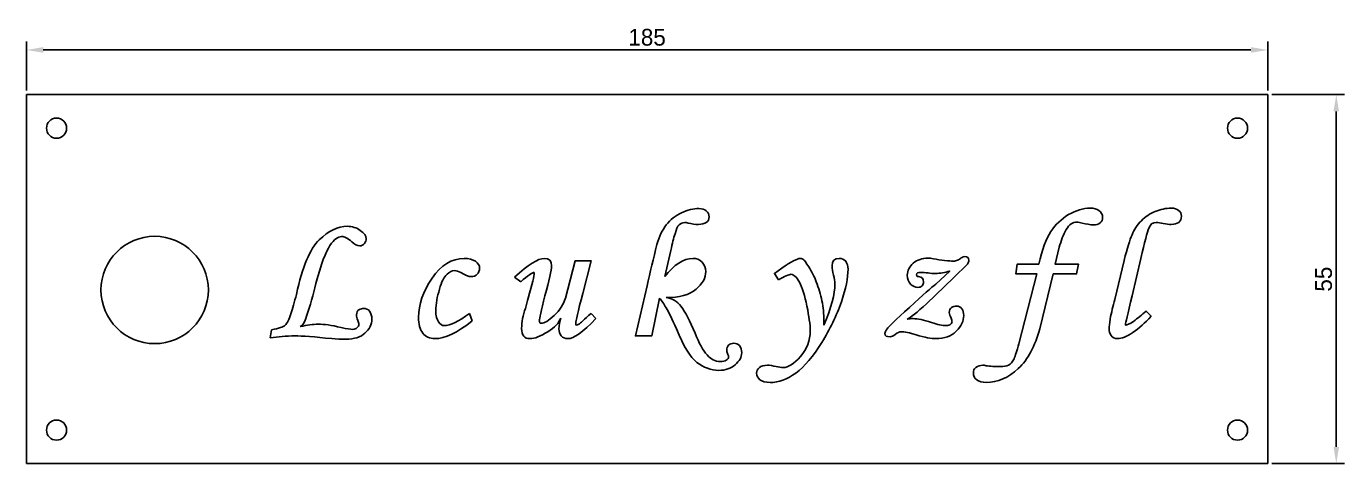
# Model space of a CAD drawing. Header units: millimetres. Extents: x 34 to 5984, y -3597 to 314.
# Drawn here: x 4293.4 to 4489.9, y -150.7 to -85.5 of the extents above; entities that cross this region are included whole.
import ezdxf

# ---------------------------------------------------------------- set-up
doc = ezdxf.new("R2010")
doc.units = ezdxf.units.MM
doc.dimstyles.new('ISO-25', dxfattribs={"dimtxt": 2.5, "dimasz": 2.5, "dimexe": 1.25, "dimexo": 0.625, "dimtad": 1, "dimdsep": 46, "dimtxsty": 'Standard', "dimcen": 2.5, "dimadec": 0, "dimazin": 0, "dimtfac": 1, "dimtmove": 0, "dimatfit": 3, "dimfxl": 1, "dimarcsym": 0})

# ---------------------------------------------------------------- blocks, each defined once
blk = doc.blocks.new('*D168')
at = {"color": 0, "lineweight": -2, "transparency": 16777216}
for p, q in [((4293.45, -95.08), (4293.45, -87.8)), ((4478.45, -95.08), (4478.45, -87.8)), ((4295.95, -89.05), (4475.95, -89.05))]:
    blk.add_line(p, q, dxfattribs=at)
at = {"color": 0, "transparency": 16777216}
for points in [[(4295.95, -88.63), (4295.95, -89.46), (4293.45, -89.05)], [(4475.95, -88.63), (4475.95, -89.46), (4478.45, -89.05)]]:
    blk.add_solid(points, dxfattribs=at)
at = {"layer": 'Defpoints', "color": 0, "transparency": 16777216}
for p in [(4478.45, -89.05), (4293.45, -95.71), (4478.45, -95.71)]:
    blk.add_point(p, dxfattribs=at)
at = {"color": 0, "transparency": 16777216, "insert": (4385.95, -87.17), "char_height": 2.5, "attachment_point": 5}
blk.add_mtext('185', dxfattribs=at)
blk = doc.blocks.new('*D169')
at = {"color": 0, "lineweight": -2, "transparency": 16777216}
for p, q in [((4479.07, -95.71), (4489.91, -95.71)), ((4488.66, -98.21), (4488.66, -148.21)), ((4479.07, -150.71), (4489.91, -150.71))]:
    blk.add_line(p, q, dxfattribs=at)
at = {"color": 0, "transparency": 16777216}
for points in [[(4488.24, -98.21), (4489.07, -98.21), (4488.66, -95.71)], [(4488.24, -148.21), (4489.07, -148.21), (4488.66, -150.71)]]:
    blk.add_solid(points, dxfattribs=at)
at = {"layer": 'Defpoints', "color": 0, "transparency": 16777216}
for p in [(4478.45, -95.71), (4478.45, -150.71), (4488.66, -150.71)]:
    blk.add_point(p, dxfattribs=at)
at = {"color": 0, "transparency": 16777216, "insert": (4486.78, -123.21), "char_height": 2.5, "attachment_point": 5, "rotation": 90}
blk.add_mtext('55', dxfattribs=at)

msp = doc.modelspace()

# ---------------------------------------------------------------- linework, layer by layer
for p, q in [((4478.445, -95.708), (4293.445, -95.708)), ((4293.445, -95.708), (4293.445, -150.708)), ((4478.445, -95.708), (4478.445, -150.708)), ((4478.445, -150.708), (4293.445, -150.708))]:
    msp.add_line(p, q)
at = {"color": 1, "lineweight": 25}
for points in [[(4387.821, -126.034), (4386.64, -131.664), (4384.208, -131.664), (4385.945, -124.228, -0.0031204), (4387.404, -118.043)], [(4412.283, -129.37, 0.0498004), (4412.005, -126.451, 0.038632), (4411.172, -123.602, 0.0472897), (4410.06, -121.378)], [(4454.953, -129.162, -0.0108159), (4455.648, -126.243), (4457.038, -120.405)], [(4428.962, -123.95), (4431.047, -122.004, -0.0784466), (4428.893, -122.351)], [(4458.428, -129.509, 0.0230032), (4460.304, -127.98), (4461.069, -128.745)], [(4400.052, -134.165, 0.1653257), (4399.705, -133.123, 0.2044553), (4398.871, -132.775)]]:
    msp.add_lwpolyline(points, format="xyb", dxfattribs=at)
for points in [[(4389.489, -118.946), (4388.586, -122.838)], [(4447.378, -118.46), (4446.753, -120.961), (4450.227, -120.961), (4449.949, -122.421), (4446.475, -122.421), (4444.459, -130.621)], [(4373.783, -126.034), (4375.243, -120.475), (4377.606, -120.475), (4376.355, -125.339)], [(4405.542, -123.324), (4404.917, -122.351), (4406.029, -121.587)], [(4433.688, -120.961), (4431.672, -122.977), (4427.572, -126.868)], [(4441.332, -132.845), (4444.042, -122.421), (4440.915, -122.421), (4441.124, -120.961), (4444.32, -120.961)], [(4459.54, -120.127), (4458.219, -125.687)], [(4367.112, -123.602), (4366.209, -122.907)], [(4359.468, -128.328), (4359.885, -129.44)], [(4377.606, -128.328), (4378.301, -129.092)], [(4329.793, -131.941), (4330.002, -130.76)]]:
    msp.add_lwpolyline(points, dxfattribs=at)
at = {"color": 1}
for centre, radius in [((4297.945, -100.708), 1.5), ((4473.945, -100.708), 1.5), ((4312.566, -124.82), 8), ((4297.945, -145.708), 1.5), ((4473.945, -145.708), 1.5)]:
    msp.add_circle(centre, radius, dxfattribs=at)
at = {"color": 1, "lineweight": 25}
for centre, radius, start, end in [((4393.841, -119.171), 6.469, 115.19192, 141.27573), ((4452.978, -120.683), 8.244, 120.70659, 146.19711), ((4464.156, -119.06), 6.441, 112.47388, 134.90625), ((4436.198, -66.304), 54.424, 261.99018, 263.75979), ((4426.728, -131.284), 9.072, 82.89369, 90.37338), ((4262.375, -105.303), 76.518, 342.16012, 345.94913), ((3872.36, 7.559), 513.544, 344.56807, 344.92169), ((4382.857, -114.837), 34.153, 328.59012, 339.87123), ((4374.517, -130.631), 1.707, 179.6598, 217.21011), ((4340.859, -106.628), 25.522, 265.74873, 270.43296), ((4435.971, -137.749), 1.707, 89.65992, 127.21007)]:
    msp.add_arc(centre, radius, start, end, dxfattribs=at)
for points in [[(4391.088, -113.317), (4391.991, -112.9), (4392.894, -112.691), (4393.659, -112.691)], [(4391.088, -113.317), (4391.991, -112.9), (4392.894, -112.691), (4393.659, -112.691)], [(4395.188, -113.942), (4395.188, -114.637), (4394.632, -115.054), (4393.589, -115.054)], [(4395.188, -113.942), (4395.188, -114.637), (4394.632, -115.054), (4393.589, -115.054)], [(4393.659, -112.691), (4394.145, -112.691), (4394.493, -112.761), (4394.771, -113.039)], [(4393.659, -112.691), (4394.145, -112.691), (4394.493, -112.761), (4394.771, -113.039)], [(4394.771, -113.039), (4395.049, -113.247), (4395.188, -113.525), (4395.188, -113.942)], [(4394.771, -113.039), (4395.049, -113.247), (4395.188, -113.525), (4395.188, -113.942)], [(4448.768, -113.595), (4449.88, -112.969), (4450.922, -112.622), (4451.965, -112.622)], [(4448.768, -113.595), (4449.88, -112.969), (4450.922, -112.622), (4451.965, -112.622)], [(4451.965, -112.622), (4452.521, -112.622), (4452.938, -112.761), (4453.285, -112.969)], [(4451.965, -112.622), (4452.521, -112.622), (4452.938, -112.761), (4453.285, -112.969)], [(4453.841, -113.942), (4453.841, -114.707), (4453.355, -115.124), (4452.451, -115.124)], [(4453.841, -113.942), (4453.841, -114.707), (4453.355, -115.124), (4452.451, -115.124)], [(4453.285, -112.969), (4453.633, -113.247), (4453.841, -113.525), (4453.841, -113.942)], [(4453.285, -112.969), (4453.633, -113.247), (4453.841, -113.525), (4453.841, -113.942)], [(4461.694, -113.108), (4462.458, -112.83), (4463.223, -112.622), (4464.057, -112.622)], [(4461.694, -113.108), (4462.458, -112.83), (4463.223, -112.622), (4464.057, -112.622)], [(4464.057, -112.622), (4464.543, -112.622), (4464.891, -112.761), (4465.169, -112.969)], [(4464.057, -112.622), (4464.543, -112.622), (4464.891, -112.761), (4465.169, -112.969)], [(4465.586, -113.803), (4465.586, -114.637), (4465.03, -115.054), (4464.057, -115.054)], [(4465.586, -113.803), (4465.586, -114.637), (4465.03, -115.054), (4464.057, -115.054)], [(4465.169, -112.969), (4465.447, -113.178), (4465.586, -113.456), (4465.586, -113.803)], [(4465.169, -112.969), (4465.447, -113.178), (4465.586, -113.456), (4465.586, -113.803)], [(4337.09, -117.348), (4338.48, -116.027), (4339.87, -115.332), (4341.26, -115.332)], [(4337.09, -117.348), (4338.48, -116.027), (4339.87, -115.332), (4341.26, -115.332)], [(4341.26, -115.332), (4342.024, -115.332), (4342.65, -115.541), (4343.206, -115.958)], [(4341.26, -115.332), (4342.024, -115.332), (4342.65, -115.541), (4343.206, -115.958)], [(4387.404, -118.043), (4387.752, -116.861), (4388.238, -115.888), (4388.794, -115.124)], [(4387.404, -118.043), (4387.752, -116.861), (4388.238, -115.888), (4388.794, -115.124)], [(4390.74, -115.124), (4390.462, -115.332), (4390.323, -115.749), (4390.115, -116.444)], [(4390.74, -115.124), (4390.462, -115.332), (4390.323, -115.749), (4390.115, -116.444)], [(4391.574, -114.776), (4391.227, -114.776), (4390.949, -114.846), (4390.74, -115.124)], [(4391.574, -114.776), (4391.227, -114.776), (4390.949, -114.846), (4390.74, -115.124)], [(4392.06, -114.846), (4391.852, -114.776), (4391.713, -114.776), (4391.574, -114.776)], [(4392.06, -114.846), (4391.852, -114.776), (4391.713, -114.776), (4391.574, -114.776)], [(4393.589, -115.054), (4393.103, -115.054), (4392.616, -114.985), (4392.06, -114.846)], [(4393.589, -115.054), (4393.103, -115.054), (4392.616, -114.985), (4392.06, -114.846)], [(4448.421, -115.819), (4447.934, -116.583), (4447.656, -117.487), (4447.378, -118.46)], [(4448.421, -115.819), (4447.934, -116.583), (4447.656, -117.487), (4447.378, -118.46)], [(4450.019, -114.707), (4449.394, -114.707), (4448.838, -115.054), (4448.421, -115.819)], [(4450.019, -114.707), (4449.394, -114.707), (4448.838, -115.054), (4448.421, -115.819)], [(4450.783, -114.846), (4450.505, -114.776), (4450.227, -114.707), (4450.019, -114.707)], [(4450.783, -114.846), (4450.505, -114.776), (4450.227, -114.707), (4450.019, -114.707)], [(4452.451, -115.124), (4451.965, -115.124), (4451.409, -114.985), (4450.783, -114.846)], [(4452.451, -115.124), (4451.965, -115.124), (4451.409, -114.985), (4450.783, -114.846)], [(4458.219, -116.583), (4458.567, -115.819), (4458.984, -115.124), (4459.609, -114.498)], [(4458.219, -116.583), (4458.567, -115.819), (4458.984, -115.124), (4459.609, -114.498)], [(4460.721, -115.61), (4460.513, -116.166), (4460.096, -117.695), (4459.54, -120.127)], [(4460.721, -115.61), (4460.513, -116.166), (4460.096, -117.695), (4459.54, -120.127)], [(4461.833, -114.776), (4461.277, -114.776), (4460.93, -115.054), (4460.721, -115.61)], [(4461.833, -114.776), (4461.277, -114.776), (4460.93, -115.054), (4460.721, -115.61)], [(4462.875, -114.915), (4462.458, -114.846), (4462.111, -114.776), (4461.833, -114.776)], [(4462.875, -114.915), (4462.458, -114.846), (4462.111, -114.776), (4461.833, -114.776)], [(4464.057, -115.054), (4463.709, -115.054), (4463.292, -114.985), (4462.875, -114.915)], [(4464.057, -115.054), (4463.709, -115.054), (4463.292, -114.985), (4462.875, -114.915)], [(4333.685, -125.478), (4334.588, -121.378), (4335.7, -118.668), (4337.09, -117.348)], [(4333.685, -125.478), (4334.588, -121.378), (4335.7, -118.668), (4337.09, -117.348)], [(4340.426, -116.861), (4339.87, -116.861), (4339.314, -117.278), (4338.689, -118.182)], [(4340.426, -116.861), (4339.87, -116.861), (4339.314, -117.278), (4338.689, -118.182)], [(4341.955, -117.626), (4341.329, -117.139), (4340.843, -116.861), (4340.426, -116.861)], [(4341.955, -117.626), (4341.329, -117.139), (4340.843, -116.861), (4340.426, -116.861)], [(4343.136, -118.251), (4342.719, -118.251), (4342.372, -118.043), (4341.955, -117.626)], [(4343.136, -118.251), (4342.719, -118.251), (4342.372, -118.043), (4341.955, -117.626)], [(4343.206, -115.958), (4343.831, -116.305), (4344.109, -116.722), (4344.109, -117.209)], [(4343.206, -115.958), (4343.831, -116.305), (4344.109, -116.722), (4344.109, -117.209)], [(4344.109, -117.209), (4344.109, -117.417), (4343.97, -117.626), (4343.831, -117.904)], [(4344.109, -117.209), (4344.109, -117.417), (4343.97, -117.626), (4343.831, -117.904)], [(4390.115, -116.444), (4389.906, -117.07), (4389.698, -117.904), (4389.489, -118.946)], [(4390.115, -116.444), (4389.906, -117.07), (4389.698, -117.904), (4389.489, -118.946)], [(4444.32, -120.961), (4444.807, -118.807), (4445.432, -117.209), (4446.127, -116.097)], [(4444.32, -120.961), (4444.807, -118.807), (4445.432, -117.209), (4446.127, -116.097)], [(4457.038, -120.405), (4457.524, -118.599), (4457.872, -117.348), (4458.219, -116.583)], [(4457.038, -120.405), (4457.524, -118.599), (4457.872, -117.348), (4458.219, -116.583)], [(4338.689, -118.182), (4338.063, -119.085), (4337.368, -120.961), (4336.604, -123.88)], [(4338.689, -118.182), (4338.063, -119.085), (4337.368, -120.961), (4336.604, -123.88)], [(4343.831, -117.904), (4343.623, -118.112), (4343.414, -118.251), (4343.136, -118.251)], [(4343.831, -117.904), (4343.623, -118.112), (4343.414, -118.251), (4343.136, -118.251)], [(4353.908, -123.046), (4355.228, -121.1), (4356.827, -120.127), (4358.703, -120.127)], [(4353.908, -123.046), (4355.228, -121.1), (4356.827, -120.127), (4358.703, -120.127)], [(4358.703, -120.127), (4359.398, -120.127), (4359.954, -120.266), (4360.371, -120.544)], [(4358.703, -120.127), (4359.398, -120.127), (4359.954, -120.266), (4360.371, -120.544)], [(4360.371, -120.544), (4360.788, -120.822), (4360.996, -121.17), (4360.996, -121.587)], [(4360.371, -120.544), (4360.788, -120.822), (4360.996, -121.17), (4360.996, -121.587)], [(4360.996, -121.587), (4360.996, -121.934), (4360.857, -122.282), (4360.649, -122.49)], [(4360.996, -121.587), (4360.996, -121.934), (4360.857, -122.282), (4360.649, -122.49)], [(4366.209, -122.907), (4368.224, -121.031), (4369.683, -120.127), (4370.656, -120.127)], [(4366.209, -122.907), (4368.224, -121.031), (4369.683, -120.127), (4370.656, -120.127)], [(4370.656, -120.127), (4371.351, -120.127), (4371.699, -120.475), (4371.699, -121.239)], [(4370.656, -120.127), (4371.351, -120.127), (4371.699, -120.475), (4371.699, -121.239)], [(4371.699, -121.239), (4371.699, -121.865), (4371.351, -123.394), (4370.726, -125.687)], [(4371.699, -121.239), (4371.699, -121.865), (4371.351, -123.394), (4370.726, -125.687)], [(4388.586, -122.838), (4389.976, -121.031), (4391.366, -120.127), (4392.755, -120.127)], [(4388.586, -122.838), (4389.976, -121.031), (4391.366, -120.127), (4392.755, -120.127)], [(4392.755, -120.127), (4393.311, -120.127), (4393.798, -120.266), (4394.145, -120.683)], [(4392.755, -120.127), (4393.311, -120.127), (4393.798, -120.266), (4394.145, -120.683)], [(4394.145, -120.683), (4394.493, -121.031), (4394.701, -121.517), (4394.701, -122.073)], [(4394.145, -120.683), (4394.493, -121.031), (4394.701, -121.517), (4394.701, -122.073)], [(4406.029, -121.587), (4407.419, -120.614), (4408.392, -120.127), (4408.739, -120.127)], [(4406.029, -121.587), (4407.419, -120.614), (4408.392, -120.127), (4408.739, -120.127)], [(4408.739, -120.127), (4408.948, -120.127), (4409.156, -120.197), (4409.295, -120.336)], [(4408.739, -120.127), (4408.948, -120.127), (4409.156, -120.197), (4409.295, -120.336)], [(4409.295, -120.336), (4409.365, -120.405), (4409.643, -120.753), (4410.06, -121.378)], [(4409.295, -120.336), (4409.365, -120.405), (4409.643, -120.753), (4410.06, -121.378)], [(4413.534, -121.239), (4413.534, -120.475), (4413.882, -120.127), (4414.577, -120.127)], [(4413.534, -121.239), (4413.534, -120.475), (4413.882, -120.127), (4414.577, -120.127)], [(4413.743, -122.629), (4413.604, -122.073), (4413.534, -121.656), (4413.534, -121.239)], [(4413.743, -122.629), (4413.604, -122.073), (4413.534, -121.656), (4413.534, -121.239)], [(4414.577, -120.127), (4414.994, -120.127), (4415.341, -120.266), (4415.55, -120.544)], [(4414.577, -120.127), (4414.994, -120.127), (4415.341, -120.266), (4415.55, -120.544)], [(4415.897, -121.726), (4415.897, -123.046), (4415.55, -124.645), (4414.924, -126.59)], [(4415.897, -121.726), (4415.897, -123.046), (4415.55, -124.645), (4414.924, -126.59)], [(4415.55, -120.544), (4415.758, -120.822), (4415.897, -121.239), (4415.897, -121.726)], [(4415.55, -120.544), (4415.758, -120.822), (4415.897, -121.239), (4415.897, -121.726)], [(4424.723, -122.629), (4424.723, -121.934), (4425.07, -121.309), (4425.626, -120.822)], [(4424.723, -122.629), (4424.723, -121.934), (4425.07, -121.309), (4425.626, -120.822)], [(4425.626, -120.822), (4426.252, -120.336), (4426.947, -120.058), (4427.781, -120.058)], [(4425.626, -120.822), (4426.252, -120.336), (4426.947, -120.058), (4427.781, -120.058)], [(4427.781, -120.058), (4428.059, -120.058), (4428.337, -120.127), (4428.615, -120.197)], [(4427.781, -120.058), (4428.059, -120.058), (4428.337, -120.127), (4428.615, -120.197)], [(4430.283, -120.405), (4430.908, -120.475), (4431.325, -120.544), (4431.464, -120.544)], [(4430.283, -120.405), (4430.908, -120.475), (4431.325, -120.544), (4431.464, -120.544)], [(4431.464, -120.544), (4431.881, -120.544), (4432.228, -120.405), (4432.645, -120.127)], [(4431.464, -120.544), (4431.881, -120.544), (4432.228, -120.405), (4432.645, -120.127)], [(4432.645, -120.127), (4432.784, -119.988), (4432.993, -119.919), (4433.271, -119.849)], [(4432.645, -120.127), (4432.784, -119.988), (4432.993, -119.919), (4433.271, -119.849)], [(4433.271, -119.849), (4433.688, -119.849), (4433.896, -119.988), (4433.896, -120.405)], [(4433.271, -119.849), (4433.688, -119.849), (4433.896, -119.988), (4433.896, -120.405)], [(4433.896, -120.405), (4433.896, -120.544), (4433.827, -120.683), (4433.688, -120.961)], [(4433.896, -120.405), (4433.896, -120.544), (4433.827, -120.683), (4433.688, -120.961)], [(4351.893, -128.884), (4351.893, -127.007), (4352.518, -125.062), (4353.908, -123.046)], [(4351.893, -128.884), (4351.893, -127.007), (4352.518, -125.062), (4353.908, -123.046)], [(4356.132, -122.49), (4355.715, -122.907), (4355.298, -123.602), (4355.02, -124.714)], [(4356.132, -122.49), (4355.715, -122.907), (4355.298, -123.602), (4355.02, -124.714)], [(4357.244, -121.934), (4356.896, -121.934), (4356.479, -122.143), (4356.132, -122.49)], [(4357.244, -121.934), (4356.896, -121.934), (4356.479, -122.143), (4356.132, -122.49)], [(4358.217, -122.212), (4357.869, -122.073), (4357.522, -121.934), (4357.244, -121.934)], [(4358.217, -122.212), (4357.869, -122.073), (4357.522, -121.934), (4357.244, -121.934)], [(4359.746, -122.838), (4359.329, -122.838), (4358.842, -122.629), (4358.217, -122.212)], [(4359.746, -122.838), (4359.329, -122.838), (4358.842, -122.629), (4358.217, -122.212)], [(4360.649, -122.49), (4360.44, -122.699), (4360.093, -122.838), (4359.746, -122.838)], [(4360.649, -122.49), (4360.44, -122.699), (4360.093, -122.838), (4359.746, -122.838)], [(4369.127, -122.212), (4368.849, -122.212), (4368.154, -122.699), (4367.112, -123.602)], [(4369.127, -122.212), (4368.849, -122.212), (4368.154, -122.699), (4367.112, -123.602)], [(4368.224, -126.034), (4368.849, -123.95), (4369.127, -122.699), (4369.127, -122.282)], [(4368.224, -126.034), (4368.849, -123.95), (4369.127, -122.699), (4369.127, -122.282)], [(4369.127, -122.282), (4369.127, -122.212), (4369.127, -122.212), (4369.127, -122.212)], [(4369.127, -122.282), (4369.127, -122.212), (4369.127, -122.212), (4369.127, -122.212)], [(4394.701, -122.073), (4394.701, -123.046), (4394.215, -123.88), (4393.242, -124.714)], [(4394.701, -122.073), (4394.701, -123.046), (4394.215, -123.88), (4393.242, -124.714)], [(4407.419, -122.49), (4407.071, -122.49), (4406.446, -122.768), (4405.542, -123.324)], [(4407.419, -122.49), (4407.071, -122.49), (4406.446, -122.768), (4405.542, -123.324)], [(4408.67, -123.672), (4408.183, -122.838), (4407.766, -122.49), (4407.419, -122.49)], [(4408.67, -123.672), (4408.183, -122.838), (4407.766, -122.49), (4407.419, -122.49)], [(4409.782, -127.216), (4409.434, -125.687), (4409.087, -124.506), (4408.67, -123.672)], [(4409.782, -127.216), (4409.434, -125.687), (4409.087, -124.506), (4408.67, -123.672)], [(4413.951, -123.88), (4413.951, -123.533), (4413.882, -123.116), (4413.743, -122.629)], [(4413.951, -123.88), (4413.951, -123.533), (4413.882, -123.116), (4413.743, -122.629)], [(4425.209, -123.95), (4424.931, -123.602), (4424.723, -123.116), (4424.723, -122.629)], [(4425.209, -123.95), (4424.931, -123.602), (4424.723, -123.116), (4424.723, -122.629)], [(4426.669, -122.212), (4426.321, -122.212), (4426.113, -122.282), (4426.113, -122.56)], [(4426.669, -122.212), (4426.321, -122.212), (4426.113, -122.282), (4426.113, -122.56)], [(4426.113, -122.56), (4426.113, -122.699), (4426.182, -122.838), (4426.391, -122.838)], [(4426.113, -122.56), (4426.113, -122.699), (4426.182, -122.838), (4426.391, -122.838)], [(4426.391, -122.838), (4426.947, -122.907), (4427.155, -123.116), (4427.155, -123.602)], [(4426.391, -122.838), (4426.947, -122.907), (4427.155, -123.116), (4427.155, -123.602)], [(4427.155, -123.602), (4427.155, -123.811), (4427.086, -124.019), (4426.947, -124.228)], [(4427.155, -123.602), (4427.155, -123.811), (4427.086, -124.019), (4426.947, -124.228)], [(4428.893, -122.351), (4428.545, -122.351), (4428.198, -122.351), (4427.85, -122.282)], [(4428.893, -122.351), (4428.545, -122.351), (4428.198, -122.351), (4427.85, -122.282)], [(4332.851, -128.397), (4333.129, -127.633), (4333.407, -126.59), (4333.685, -125.478)], [(4332.851, -128.397), (4333.129, -127.633), (4333.407, -126.59), (4333.685, -125.478)], [(4355.02, -124.714), (4354.672, -125.826), (4354.464, -126.868), (4354.464, -127.911)], [(4355.02, -124.714), (4354.672, -125.826), (4354.464, -126.868), (4354.464, -127.911)], [(4370.726, -125.687), (4370.17, -127.911), (4369.892, -129.162), (4369.892, -129.37)], [(4370.726, -125.687), (4370.17, -127.911), (4369.892, -129.162), (4369.892, -129.37)], [(4376.355, -125.339), (4375.66, -128.05), (4375.312, -129.509), (4375.312, -129.787)], [(4376.355, -125.339), (4375.66, -128.05), (4375.312, -129.509), (4375.312, -129.787)], [(4393.242, -124.714), (4392.269, -125.548), (4390.74, -125.965), (4388.794, -125.965)], [(4393.242, -124.714), (4392.269, -125.548), (4390.74, -125.965), (4388.794, -125.965)], [(4412.283, -130.065), (4413.395, -127.494), (4413.951, -125.409), (4413.951, -123.88)], [(4412.283, -130.065), (4413.395, -127.494), (4413.951, -125.409), (4413.951, -123.88)], [(4425.07, -127.424), (4427.086, -125.548), (4428.406, -124.367), (4428.962, -123.95)], [(4425.07, -127.424), (4427.086, -125.548), (4428.406, -124.367), (4428.962, -123.95)], [(4426.321, -124.436), (4425.904, -124.436), (4425.557, -124.297), (4425.209, -123.95)], [(4426.321, -124.436), (4425.904, -124.436), (4425.557, -124.297), (4425.209, -123.95)], [(4426.947, -124.228), (4426.738, -124.367), (4426.53, -124.436), (4426.321, -124.436)], [(4426.947, -124.228), (4426.738, -124.367), (4426.53, -124.436), (4426.321, -124.436)], [(4458.219, -125.687), (4457.594, -128.467), (4457.246, -129.857), (4457.246, -129.926)], [(4458.219, -125.687), (4457.594, -128.467), (4457.246, -129.857), (4457.246, -129.926)], [(4342.997, -127.772), (4343.275, -127.633), (4343.484, -127.563), (4343.692, -127.563)], [(4342.997, -127.772), (4343.275, -127.633), (4343.484, -127.563), (4343.692, -127.563)], [(4343.692, -127.563), (4344.04, -127.563), (4344.387, -127.702), (4344.596, -127.98)], [(4343.692, -127.563), (4344.04, -127.563), (4344.387, -127.702), (4344.596, -127.98)], [(4372.116, -128.606), (4372.949, -127.841), (4373.505, -126.938), (4373.783, -126.034)], [(4372.116, -128.606), (4372.949, -127.841), (4373.505, -126.938), (4373.783, -126.034)], [(4388.794, -127.494), (4388.447, -126.938), (4388.169, -126.451), (4387.821, -126.034)], [(4388.794, -127.494), (4388.447, -126.938), (4388.169, -126.451), (4387.821, -126.034)], [(4388.794, -125.965), (4389.628, -126.034), (4390.393, -126.451), (4391.018, -127.285)], [(4388.794, -125.965), (4389.628, -126.034), (4390.393, -126.451), (4391.018, -127.285)], [(4390.323, -130.621), (4389.628, -129.092), (4389.142, -128.05), (4388.794, -127.494)], [(4390.323, -130.621), (4389.628, -129.092), (4389.142, -128.05), (4388.794, -127.494)], [(4391.018, -127.285), (4391.644, -128.119), (4392.338, -129.44), (4393.103, -131.247)], [(4391.018, -127.285), (4391.644, -128.119), (4392.338, -129.44), (4393.103, -131.247)], [(4410.268, -130.899), (4410.268, -129.996), (4410.06, -128.745), (4409.782, -127.216)], [(4410.268, -130.899), (4410.268, -129.996), (4410.06, -128.745), (4409.782, -127.216)], [(4421.735, -130.621), (4421.874, -130.343), (4422.986, -129.301), (4425.07, -127.424)], [(4421.735, -130.621), (4421.874, -130.343), (4422.986, -129.301), (4425.07, -127.424)], [(4427.572, -126.868), (4426.182, -128.189), (4425.209, -128.953), (4424.723, -129.162)], [(4427.572, -126.868), (4426.182, -128.189), (4425.209, -128.953), (4424.723, -129.162)], [(4430.977, -128.189), (4430.977, -127.841), (4431.116, -127.633), (4431.325, -127.424)], [(4430.977, -128.189), (4430.977, -127.841), (4431.116, -127.633), (4431.325, -127.424)], [(4431.325, -127.424), (4431.533, -127.285), (4431.811, -127.216), (4432.089, -127.216)], [(4431.325, -127.424), (4431.533, -127.285), (4431.811, -127.216), (4432.089, -127.216)], [(4432.089, -127.216), (4432.437, -127.216), (4432.645, -127.355), (4432.854, -127.633)], [(4432.089, -127.216), (4432.437, -127.216), (4432.645, -127.355), (4432.854, -127.633)], [(4432.854, -127.633), (4433.062, -127.911), (4433.132, -128.258), (4433.132, -128.606)], [(4432.854, -127.633), (4433.062, -127.911), (4433.132, -128.258), (4433.132, -128.606)], [(4332.017, -130.065), (4332.295, -129.787), (4332.643, -129.231), (4332.851, -128.397)], [(4332.017, -130.065), (4332.295, -129.787), (4332.643, -129.231), (4332.851, -128.397)], [(4335.214, -128.745), (4334.936, -129.648), (4334.588, -130.135), (4334.241, -130.274)], [(4335.214, -128.745), (4334.936, -129.648), (4334.588, -130.135), (4334.241, -130.274)], [(4342.65, -128.536), (4342.65, -128.189), (4342.789, -127.911), (4342.997, -127.772)], [(4342.65, -128.536), (4342.65, -128.189), (4342.789, -127.911), (4342.997, -127.772)], [(4342.858, -129.37), (4342.719, -129.023), (4342.65, -128.745), (4342.65, -128.536)], [(4342.858, -129.37), (4342.719, -129.023), (4342.65, -128.745), (4342.65, -128.536)], [(4342.997, -129.926), (4342.997, -129.787), (4342.928, -129.579), (4342.858, -129.37)], [(4342.997, -129.926), (4342.997, -129.787), (4342.928, -129.579), (4342.858, -129.37)], [(4344.943, -129.162), (4344.943, -129.926), (4344.596, -130.691), (4343.901, -131.247)], [(4344.943, -129.162), (4344.943, -129.926), (4344.596, -130.691), (4343.901, -131.247)], [(4344.596, -127.98), (4344.804, -128.328), (4344.943, -128.675), (4344.943, -129.162)], [(4344.596, -127.98), (4344.804, -128.328), (4344.943, -128.675), (4344.943, -129.162)], [(4352.518, -131.247), (4352.101, -130.691), (4351.893, -129.926), (4351.893, -128.884)], [(4352.518, -131.247), (4352.101, -130.691), (4351.893, -129.926), (4351.893, -128.884)], [(4359.885, -129.44), (4357.661, -131.177), (4355.854, -132.08), (4354.325, -132.08)], [(4359.885, -129.44), (4357.661, -131.177), (4355.854, -132.08), (4354.325, -132.08)], [(4354.464, -127.911), (4354.464, -128.675), (4354.603, -129.231), (4354.881, -129.579)], [(4354.464, -127.911), (4354.464, -128.675), (4354.603, -129.231), (4354.881, -129.579)], [(4354.881, -129.579), (4355.089, -129.926), (4355.367, -130.135), (4355.715, -130.135)], [(4354.881, -129.579), (4355.089, -129.926), (4355.367, -130.135), (4355.715, -130.135)], [(4355.715, -130.135), (4356.618, -130.135), (4357.869, -129.509), (4359.468, -128.328)], [(4355.715, -130.135), (4356.618, -130.135), (4357.869, -129.509), (4359.468, -128.328)], [(4367.251, -130.552), (4367.251, -130.065), (4367.32, -129.579), (4367.39, -129.092)], [(4367.251, -130.552), (4367.251, -130.065), (4367.32, -129.579), (4367.39, -129.092)], [(4369.892, -129.37), (4369.892, -129.509), (4369.892, -129.579), (4369.961, -129.718)], [(4369.892, -129.37), (4369.892, -129.509), (4369.892, -129.579), (4369.961, -129.718)], [(4370.17, -129.787), (4370.656, -129.787), (4371.282, -129.44), (4372.116, -128.606)], [(4370.17, -129.787), (4370.656, -129.787), (4371.282, -129.44), (4372.116, -128.606)], [(4373.088, -129.023), (4372.81, -129.718), (4372.185, -130.413), (4371.143, -131.038)], [(4373.088, -129.023), (4372.81, -129.718), (4372.185, -130.413), (4371.143, -131.038)], [(4372.81, -130.621), (4372.81, -130.065), (4372.949, -129.579), (4373.088, -129.023)], [(4372.81, -130.621), (4372.81, -130.065), (4372.949, -129.579), (4373.088, -129.023)], [(4378.301, -129.092), (4376.424, -131.108), (4375.034, -132.08), (4374.131, -132.08)], [(4378.301, -129.092), (4376.424, -131.108), (4375.034, -132.08), (4374.131, -132.08)], [(4375.799, -129.926), (4376.007, -129.787), (4376.563, -129.231), (4377.606, -128.328)], [(4375.799, -129.926), (4376.007, -129.787), (4376.563, -129.231), (4377.606, -128.328)], [(4412.283, -129.37), (4412.283, -129.718), (4412.283, -129.926), (4412.283, -130.065)], [(4412.283, -129.37), (4412.283, -129.718), (4412.283, -129.926), (4412.283, -130.065)], [(4424.723, -129.162), (4425.001, -129.092), (4425.348, -129.092), (4425.626, -129.092)], [(4424.723, -129.162), (4425.001, -129.092), (4425.348, -129.092), (4425.626, -129.092)], [(4425.626, -129.092), (4426.252, -129.092), (4427.155, -129.301), (4428.337, -129.648)], [(4425.626, -129.092), (4426.252, -129.092), (4427.155, -129.301), (4428.337, -129.648)], [(4428.337, -129.648), (4429.24, -129.996), (4430.005, -130.135), (4430.491, -130.135)], [(4428.337, -129.648), (4429.24, -129.996), (4430.005, -130.135), (4430.491, -130.135)], [(4431.255, -129.023), (4431.116, -128.675), (4430.977, -128.397), (4430.977, -128.189)], [(4431.255, -129.023), (4431.116, -128.675), (4430.977, -128.397), (4430.977, -128.189)], [(4431.186, -129.926), (4431.325, -129.787), (4431.394, -129.718), (4431.394, -129.579)], [(4431.186, -129.926), (4431.325, -129.787), (4431.394, -129.718), (4431.394, -129.579)], [(4431.394, -129.579), (4431.394, -129.44), (4431.325, -129.231), (4431.255, -129.023)], [(4431.394, -129.579), (4431.394, -129.44), (4431.325, -129.231), (4431.255, -129.023)], [(4433.132, -128.606), (4433.132, -129.44), (4432.784, -130.204), (4432.02, -130.969)], [(4433.132, -128.606), (4433.132, -129.44), (4432.784, -130.204), (4432.02, -130.969)], [(4454.814, -130.621), (4454.814, -130.274), (4454.884, -129.787), (4454.953, -129.162)], [(4454.814, -130.621), (4454.814, -130.274), (4454.884, -129.787), (4454.953, -129.162)], [(4457.316, -130.065), (4457.455, -130.065), (4457.872, -129.926), (4458.428, -129.509)], [(4457.316, -130.065), (4457.455, -130.065), (4457.872, -129.926), (4458.428, -129.509)], [(4461.069, -128.745), (4460.165, -129.718), (4459.262, -130.552), (4458.358, -131.177)], [(4461.069, -128.745), (4460.165, -129.718), (4459.262, -130.552), (4458.358, -131.177)], [(4330.002, -130.76), (4331.044, -130.552), (4331.739, -130.343), (4332.017, -130.065)], [(4330.002, -130.76), (4331.044, -130.552), (4331.739, -130.343), (4332.017, -130.065)], [(4334.241, -130.274), (4335.283, -130.065), (4336.187, -129.926), (4336.951, -129.926)], [(4334.241, -130.274), (4335.283, -130.065), (4336.187, -129.926), (4336.951, -129.926)], [(4336.951, -129.926), (4337.785, -129.926), (4338.897, -130.065), (4340.357, -130.413)], [(4336.951, -129.926), (4337.785, -129.926), (4338.897, -130.065), (4340.357, -130.413)], [(4340.357, -130.413), (4341.19, -130.621), (4341.746, -130.691), (4342.094, -130.691)], [(4340.357, -130.413), (4341.19, -130.621), (4341.746, -130.691), (4342.094, -130.691)], [(4343.901, -131.247), (4343.275, -131.872), (4342.302, -132.15), (4341.051, -132.15)], [(4343.901, -131.247), (4343.275, -131.872), (4342.302, -132.15), (4341.051, -132.15)], [(4342.094, -130.691), (4342.372, -130.691), (4342.58, -130.621), (4342.719, -130.482)], [(4342.094, -130.691), (4342.372, -130.691), (4342.58, -130.621), (4342.719, -130.482)], [(4342.719, -130.482), (4342.928, -130.274), (4342.997, -130.135), (4342.997, -129.926)], [(4342.719, -130.482), (4342.928, -130.274), (4342.997, -130.135), (4342.997, -129.926)], [(4354.325, -132.08), (4353.561, -132.08), (4352.935, -131.802), (4352.518, -131.247)], [(4354.325, -132.08), (4353.561, -132.08), (4352.935, -131.802), (4352.518, -131.247)], [(4368.502, -132.08), (4367.668, -132.08), (4367.251, -131.594), (4367.251, -130.552)], [(4368.502, -132.08), (4367.668, -132.08), (4367.251, -131.594), (4367.251, -130.552)], [(4371.143, -131.038), (4370.1, -131.733), (4369.197, -132.08), (4368.502, -132.08)], [(4371.143, -131.038), (4370.1, -131.733), (4369.197, -132.08), (4368.502, -132.08)], [(4369.961, -129.718), (4370.031, -129.787), (4370.1, -129.787), (4370.17, -129.787)], [(4369.961, -129.718), (4370.031, -129.787), (4370.1, -129.787), (4370.17, -129.787)], [(4375.312, -129.787), (4375.312, -129.996), (4375.312, -130.065), (4375.451, -130.065)], [(4375.312, -129.787), (4375.312, -129.996), (4375.312, -130.065), (4375.451, -130.065)], [(4375.451, -130.065), (4375.521, -130.065), (4375.66, -129.996), (4375.799, -129.926)], [(4375.451, -130.065), (4375.521, -130.065), (4375.66, -129.996), (4375.799, -129.926)], [(4393.381, -135.625), (4392.408, -134.86), (4391.366, -133.192), (4390.323, -130.621)], [(4393.381, -135.625), (4392.408, -134.86), (4391.366, -133.192), (4390.323, -130.621)], [(4393.103, -131.247), (4393.728, -132.775), (4394.284, -133.887), (4394.91, -134.513)], [(4393.103, -131.247), (4393.728, -132.775), (4394.284, -133.887), (4394.91, -134.513)], [(4408.809, -134.721), (4409.782, -133.609), (4410.268, -132.358), (4410.268, -130.899)], [(4408.809, -134.721), (4409.782, -133.609), (4410.268, -132.358), (4410.268, -130.899)], [(4421.387, -131.316), (4421.387, -131.108), (4421.526, -130.899), (4421.735, -130.621)], [(4421.387, -131.316), (4421.387, -131.108), (4421.526, -130.899), (4421.735, -130.621)], [(4422.152, -131.802), (4421.665, -131.802), (4421.387, -131.664), (4421.387, -131.316)], [(4422.152, -131.802), (4421.665, -131.802), (4421.387, -131.664), (4421.387, -131.316)], [(4422.916, -131.455), (4422.638, -131.664), (4422.43, -131.802), (4422.152, -131.802)], [(4422.916, -131.455), (4422.638, -131.664), (4422.43, -131.802), (4422.152, -131.802)], [(4423.82, -131.038), (4423.542, -131.038), (4423.264, -131.177), (4422.916, -131.455)], [(4423.82, -131.038), (4423.542, -131.038), (4423.264, -131.177), (4422.916, -131.455)], [(4426.043, -131.525), (4425.07, -131.177), (4424.306, -131.038), (4423.82, -131.038)], [(4426.043, -131.525), (4425.07, -131.177), (4424.306, -131.038), (4423.82, -131.038)], [(4428.962, -132.08), (4428.337, -132.08), (4427.364, -131.872), (4426.043, -131.525)], [(4428.962, -132.08), (4428.337, -132.08), (4427.364, -131.872), (4426.043, -131.525)], [(4432.02, -130.969), (4431.255, -131.733), (4430.283, -132.08), (4428.962, -132.08)], [(4432.02, -130.969), (4431.255, -131.733), (4430.283, -132.08), (4428.962, -132.08)], [(4430.491, -130.135), (4430.838, -130.135), (4431.047, -130.065), (4431.186, -129.926)], [(4430.491, -130.135), (4430.838, -130.135), (4431.047, -130.065), (4431.186, -129.926)], [(4444.459, -130.621), (4443.764, -133.192), (4442.722, -135.208), (4441.263, -136.528)], [(4444.459, -130.621), (4443.764, -133.192), (4442.722, -135.208), (4441.263, -136.528)], [(4455.092, -131.594), (4454.884, -131.316), (4454.814, -130.969), (4454.814, -130.621)], [(4455.092, -131.594), (4454.884, -131.316), (4454.814, -130.969), (4454.814, -130.621)], [(4455.995, -132.08), (4455.648, -132.08), (4455.301, -131.941), (4455.092, -131.594)], [(4455.995, -132.08), (4455.648, -132.08), (4455.301, -131.941), (4455.092, -131.594)], [(4458.358, -131.177), (4457.455, -131.733), (4456.69, -132.08), (4455.995, -132.08)], [(4458.358, -131.177), (4457.455, -131.733), (4456.69, -132.08), (4455.995, -132.08)], [(4457.246, -129.926), (4457.246, -130.065), (4457.246, -130.065), (4457.316, -130.065)], [(4457.246, -129.926), (4457.246, -130.065), (4457.246, -130.065), (4457.316, -130.065)], [(4333.477, -131.664), (4332.156, -131.664), (4330.905, -131.802), (4329.793, -131.941)], [(4333.477, -131.664), (4332.156, -131.664), (4330.905, -131.802), (4329.793, -131.941)], [(4338.967, -132.08), (4336.395, -131.802), (4334.519, -131.664), (4333.477, -131.664)], [(4338.967, -132.08), (4336.395, -131.802), (4334.519, -131.664), (4333.477, -131.664)], [(4374.131, -132.08), (4373.714, -132.08), (4373.436, -131.941), (4373.158, -131.664)], [(4374.131, -132.08), (4373.714, -132.08), (4373.436, -131.941), (4373.158, -131.664)], [(4397.829, -133.818), (4397.829, -133.54), (4397.898, -133.262), (4398.107, -133.053)], [(4397.829, -133.818), (4397.829, -133.54), (4397.898, -133.262), (4398.107, -133.053)], [(4398.107, -133.053), (4398.315, -132.845), (4398.593, -132.775), (4398.871, -132.775)], [(4398.107, -133.053), (4398.315, -132.845), (4398.593, -132.775), (4398.871, -132.775)], [(4412.005, -132.636), (4410.685, -134.721), (4409.434, -136.25), (4408.114, -137.223)], [(4412.005, -132.636), (4410.685, -134.721), (4409.434, -136.25), (4408.114, -137.223)], [(4440.637, -135.069), (4440.846, -134.652), (4441.054, -133.887), (4441.332, -132.845)], [(4440.637, -135.069), (4440.846, -134.652), (4441.054, -133.887), (4441.332, -132.845)], [(4394.91, -134.513), (4395.466, -135.138), (4396.091, -135.486), (4396.856, -135.486)], [(4394.91, -134.513), (4395.466, -135.138), (4396.091, -135.486), (4396.856, -135.486)], [(4396.856, -135.486), (4397.273, -135.486), (4397.551, -135.416), (4397.759, -135.277)], [(4396.856, -135.486), (4397.273, -135.486), (4397.551, -135.416), (4397.759, -135.277)], [(4397.759, -135.277), (4397.968, -135.138), (4398.107, -134.999), (4398.107, -134.791)], [(4397.759, -135.277), (4397.968, -135.138), (4398.107, -134.999), (4398.107, -134.791)], [(4397.968, -134.443), (4397.898, -134.235), (4397.829, -134.026), (4397.829, -133.818)], [(4397.968, -134.443), (4397.898, -134.235), (4397.829, -134.026), (4397.829, -133.818)], [(4398.107, -134.791), (4398.107, -134.721), (4398.037, -134.582), (4397.968, -134.443)], [(4398.107, -134.791), (4398.107, -134.721), (4398.037, -134.582), (4397.968, -134.443)], [(4400.052, -134.165), (4400.052, -134.86), (4399.705, -135.416), (4399.079, -135.972)], [(4400.052, -134.165), (4400.052, -134.86), (4399.705, -135.416), (4399.079, -135.972)], [(4406.237, -136.389), (4407.002, -136.389), (4407.836, -135.833), (4408.809, -134.721)], [(4406.237, -136.389), (4407.002, -136.389), (4407.836, -135.833), (4408.809, -134.721)], [(4439.803, -136.042), (4440.151, -135.903), (4440.359, -135.555), (4440.637, -135.069)], [(4439.803, -136.042), (4440.151, -135.903), (4440.359, -135.555), (4440.637, -135.069)], [(4396.647, -136.806), (4395.466, -136.806), (4394.354, -136.389), (4393.381, -135.625)], [(4396.647, -136.806), (4395.466, -136.806), (4394.354, -136.389), (4393.381, -135.625)], [(4399.079, -135.972), (4398.454, -136.528), (4397.62, -136.806), (4396.647, -136.806)], [(4399.079, -135.972), (4398.454, -136.528), (4397.62, -136.806), (4396.647, -136.806)], [(4402.276, -137.223), (4402.276, -136.876), (4402.415, -136.598), (4402.693, -136.389)], [(4402.276, -137.223), (4402.276, -136.876), (4402.415, -136.598), (4402.693, -136.389)], [(4402.763, -138.196), (4402.415, -137.918), (4402.276, -137.64), (4402.276, -137.223)], [(4402.763, -138.196), (4402.415, -137.918), (4402.276, -137.64), (4402.276, -137.223)], [(4402.693, -136.389), (4402.971, -136.181), (4403.388, -136.042), (4403.875, -136.042)], [(4402.693, -136.389), (4402.971, -136.181), (4403.388, -136.042), (4403.875, -136.042)], [(4403.875, -136.042), (4404.222, -136.042), (4404.709, -136.111), (4405.195, -136.25)], [(4403.875, -136.042), (4404.222, -136.042), (4404.709, -136.111), (4405.195, -136.25)], [(4408.114, -137.223), (4406.863, -138.126), (4405.542, -138.613), (4404.292, -138.613)], [(4408.114, -137.223), (4406.863, -138.126), (4405.542, -138.613), (4404.292, -138.613)], [(4405.195, -136.25), (4405.612, -136.32), (4405.89, -136.389), (4406.237, -136.389)], [(4405.195, -136.25), (4405.612, -136.32), (4405.89, -136.389), (4406.237, -136.389)], [(4434.591, -137.154), (4434.591, -136.876), (4434.661, -136.598), (4434.939, -136.389)], [(4434.591, -137.154), (4434.591, -136.876), (4434.661, -136.598), (4434.939, -136.389)], [(4435.078, -138.196), (4434.73, -137.988), (4434.591, -137.64), (4434.591, -137.154)], [(4435.078, -138.196), (4434.73, -137.988), (4434.591, -137.64), (4434.591, -137.154)], [(4435.981, -136.042), (4436.12, -136.042), (4436.259, -136.042), (4436.468, -136.111)], [(4435.981, -136.042), (4436.12, -136.042), (4436.259, -136.042), (4436.468, -136.111)], [(4436.468, -136.111), (4437.093, -136.181), (4437.788, -136.25), (4438.552, -136.25)], [(4436.468, -136.111), (4437.093, -136.181), (4437.788, -136.25), (4438.552, -136.25)], [(4441.263, -136.528), (4439.803, -137.918), (4438.205, -138.613), (4436.468, -138.613)], [(4441.263, -136.528), (4439.803, -137.918), (4438.205, -138.613), (4436.468, -138.613)], [(4438.552, -136.25), (4439.108, -136.25), (4439.525, -136.181), (4439.803, -136.042)], [(4438.552, -136.25), (4439.108, -136.25), (4439.525, -136.181), (4439.803, -136.042)], [(4404.292, -138.613), (4403.666, -138.613), (4403.11, -138.474), (4402.763, -138.196)], [(4404.292, -138.613), (4403.666, -138.613), (4403.11, -138.474), (4402.763, -138.196)], [(4436.468, -138.613), (4435.912, -138.613), (4435.425, -138.474), (4435.078, -138.196)], [(4436.468, -138.613), (4435.912, -138.613), (4435.425, -138.474), (4435.078, -138.196)]]:
    msp.add_open_spline(points, degree=3, dxfattribs=at)

# ---------------------------------------------------------------- dimensions: what is measured, and where the dimension line sits
at = {"color": 4}
dim = msp.add_linear_dim(base=(4478.445, -89.046), p1=(4293.445, -95.708), p2=(4478.445, -95.708), dimstyle='ISO-25', dxfattribs=at)
dim.commit()
dim.dimension.update_dxf_attribs({"geometry": '*D168', "text_midpoint": (4385.945, -87.171)})
dim = msp.add_linear_dim(base=(4488.656, -150.708), p1=(4478.445, -95.708), p2=(4478.445, -150.708), angle=90, dimstyle='ISO-25', dxfattribs=at)
dim.commit()
dim.dimension.update_dxf_attribs({"geometry": '*D169', "text_midpoint": (4486.781, -123.208)})

doc.saveas('drawing.dxf')
